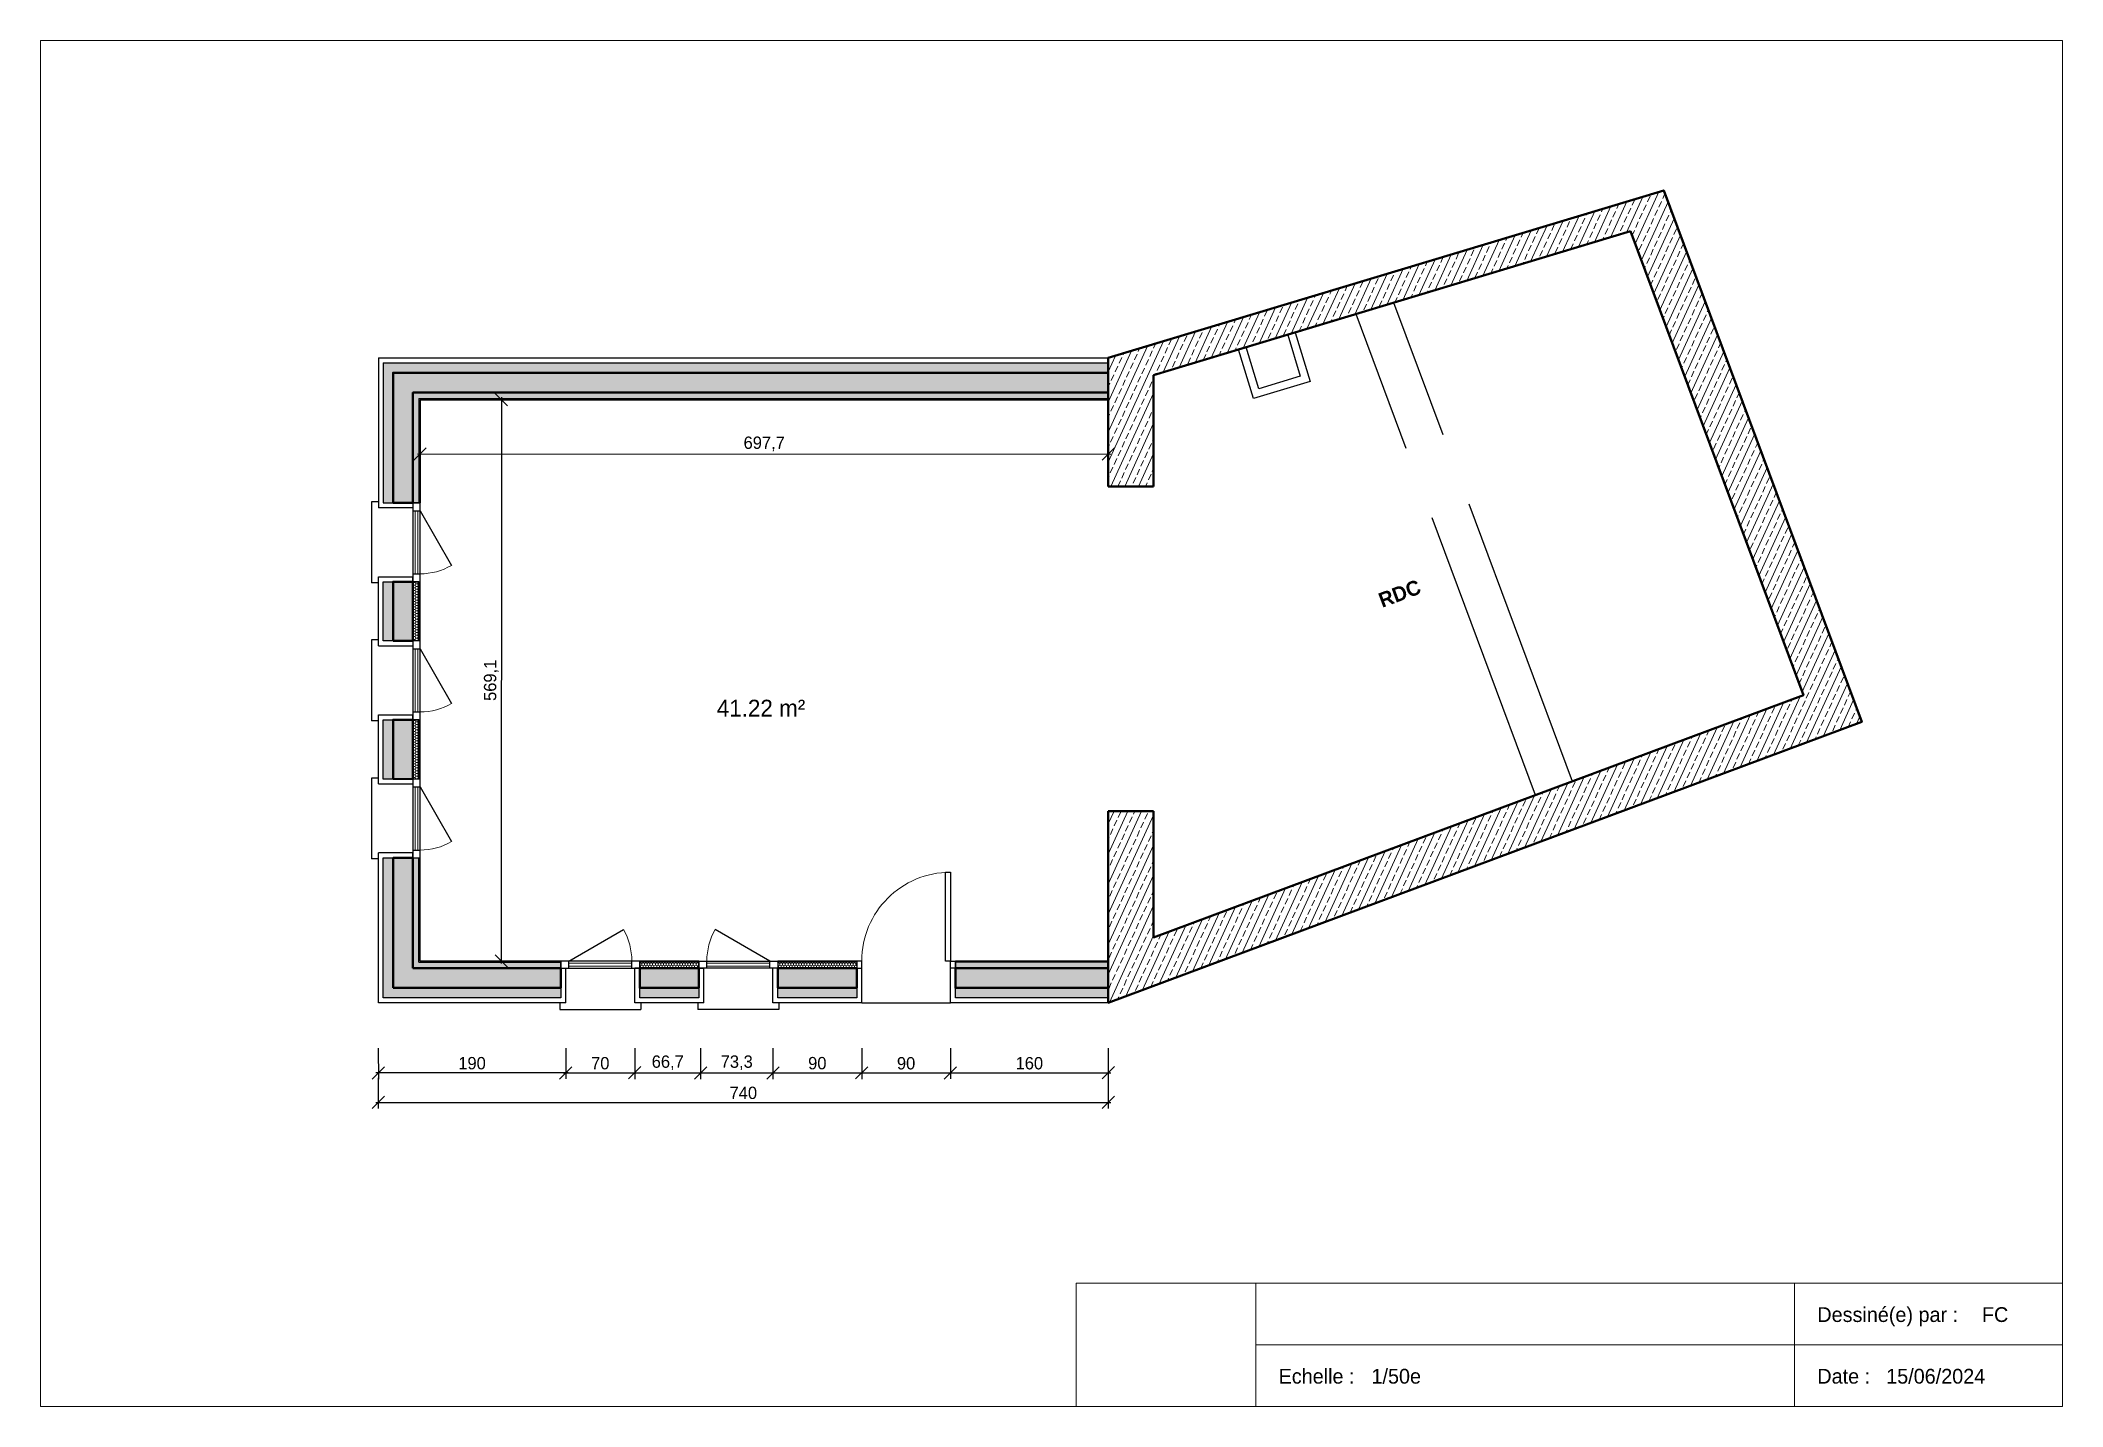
# Paper-space layout 'PROJET - PLAN - A3H' of a CAD drawing. Header units: centimetres, sheet in millimetres. Extents: x 0 to 410, y 0 to 277.
# The model-space entities are those that its viewports show. They can reach past a viewport. Long polylines and large blocks are cut down to what shows.
import ezdxf

# ---------------------------------------------------------------- set-up
doc = ezdxf.new("R2010")
doc.units = ezdxf.units.CM
doc.linetypes.add('ACAD_ISO02W100', pattern=[15, 12, -3])
for name, color, linetype, lineweight in [('01-MURS_cachés - EXITANT', 210, 'ACAD_ISO02W100', 25), ('01-MURS_coupés - EXITANT', 140, 'Continuous', 50), ('03-MURS_coupés - PROJET', 70, 'Continuous', 50), ('07-ALLEGES - PROJET', 150, 'Continuous', 25), ('07-DALLES - PROJET', 150, 'Continuous', 25), ('08-CLOISONS', 54, 'Continuous', 25), ('10-HABILLAGE INT. - PROJET', 104, 'Continuous', 25), ('10-HABILLAGE INT. HACHURES - PROJET', 52, 'Continuous', 25), ('16-MENUI - PROJET', 171, 'Continuous', 25), ('50-SURFACE CHAMP', 150, 'Continuous', 15), ('85-TEXTE', 7, 'Continuous', 20), ('98-CARTOUCHE', 7, 'Continuous', 13), ('99-Fenêtre de présentation', 8, 'Continuous', 13)]:
    doc.layers.add(name, color=color, linetype=linetype, lineweight=lineweight)
for name, color, linetype, lineweight, true_color in [('01-MURS_hachures - EXITANT', 7, 'Continuous', 13, 0x7a7a7a), ('03-MURS_hachures - PROJET', 7, 'Continuous', 13, 0x7a7a7a), ('18-ISOLATIONS - PROJET', 7, 'Continuous', 15, 0x7a7a7a), ('82-COTATIONS Extension', 7, 'Continuous', 20, 0xe651d2)]:
    doc.layers.add(name, color=color, linetype=linetype, lineweight=lineweight, true_color=true_color)
doc.styles.add('ELE_CENTURY_GOTHIC', font='GOTHIC.TTF')
doc.styles.add('ELE_CENTURY_GOTHIC GRAS', font='GOTHICB.TTF')
doc.dimstyles.new('ELE_ARC_1-50', dxfattribs={"dimscale": 5, "dimtxt": 2.5, "dimasz": 2.5, "dimexe": 1.25, "dimexo": 0.625, "dimtad": 1, "dimtoh": 1, "dimdec": 1, "dimzin": 9, "dimtxsty": 'ELE_CENTURY_GOTHIC', "dimblk": 'OBLIQUE', "dimcen": 0, "dimdle": 0.5, "dimclrt": 256, "dimadec": 1, "dimazin": 2, "dimtp": 0.01, "dimtm": 0.01, "dimtfac": 0.5, "dimtdec": 1, "dimtofl": 0, "dimtmove": 0, "dimatfit": 3, "dimfxl": 5, "dimfxlon": 1, "dimtfillclr": 2, "dimarcsym": 0})
pattern_1 = [(69.56388, (3741.6183, 976.8665), (-0.456843, 2.7114135), [1.5875, -3.175]), (189.56388, (3741.6183, 976.8665), (-2.1197314, -1.7513445), [1.5875, -3.175]), (129.56388, (3741.6183, 976.8665), (-2.5765745, 0.960069), [-3.175, 1.5875])]
pattern_2 = [(339.56388, (3279.3752, 1841.3613), (2.7114135, 0.456843), [1.5875, -3.175]), (99.56388, (3279.3752, 1841.3613), (-1.7513445, 2.1197314), [1.5875, -3.175]), (39.56388, (3279.3752, 1841.3613), (0.960069, 2.5765745), [-3.175, 1.5875])]

# ---------------------------------------------------------------- blocks, each defined once
blk = doc.blocks.new('Cartouche')
for p, q in [((-163.6, 25), (-163.6, 0)), ((-54.37, 25), (-54.37, 0)), ((-163.6, 12.5), (0, 12.5))]:
    blk.add_line(p, q)
blk.add_lwpolyline([(0, 0), (-200, 0), (-200, 25), (0, 25)], close=True)
at = {"style": 'ELE_CENTURY_GOTHIC'}
for s, p in [('Dessiné(e) par :', (-49.72, 17.15)), ('Echelle :', (-158.95, 4.65)), ('Date :', (-49.72, 4.65))]:
    blk.add_text(s, height=3, dxfattribs=at).set_placement(p)
at = {"style": 'ELE_CENTURY_GOTHIC', "flags": 2}
blk.add_attdef('NOM_PRESENTATION', (-158.95, 17.15), '', height=4, dxfattribs=at)
at = {"style": 'ELE_CENTURY_GOTHIC'}
for tag, p in [('DESSINE_PAR', (-16.34, 17.15)), ('ECHELLE', (-140.12, 4.65)), ('DATE', (-35.76, 4.65))]:
    blk.add_attdef(tag, p, '', height=3, dxfattribs=at)
blk = doc.blocks.new('PORTE_OUVERTURE 90cm')
for points in [[(0, 0), (5, 0), (5, 90), (0, 90)], [(0, 0), (-5, 0), (-5, -7.3), (0, -7.3)], [(90, 0), (95, 0), (95, -7.3), (90, -7.3)]]:
    blk.add_lwpolyline(points, close=True)
at = {"color": 252, "linetype": 'ACAD_ISO02W100', "lineweight": 20, "true_color": 0x939598}
blk.add_arc((0, 0), 90, 0, 90, dxfattribs=at)
blk = doc.blocks.new('FENETRE 1V - 80cm')
for p, q in [((8, 0), (63.4, 32)), ((72, -7.3), (72, 0)), ((8, -7.3), (8, 0))]:
    blk.add_line(p, q)
at = {"color": 152, "lineweight": 15, "true_color": 0x2776bb}
for p, q in [((72, -2.1), (8, -2.1)), ((72, -5.1), (8, -5.1))]:
    blk.add_line(p, q, dxfattribs=at)
blk.add_lwpolyline([(0, -7.3), (80, -7.3), (80, 0), (0, 0)], close=True)
at = {"color": 251, "linetype": 'ACAD_ISO02W100', "lineweight": 15, "true_color": 0x636466}
blk.add_arc((8, 0), 64, 0, 30, dxfattribs=at)
at = {"layer": '07-ALLEGES - PROJET'}
for p, q in [((-1, -42.3), (-1, -49.3)), ((-1, -49.3), (81, -49.3)), ((81, -42.3), (81, -49.3))]:
    blk.add_line(p, q, dxfattribs=at)
blk = doc.blocks.new('_Oblique')
at = {"color": 0, "linetype": 'ByBlock', "lineweight": -2}
blk.add_line((-0.5, -0.5), (0.5, 0.5), dxfattribs=at)
blk = doc.blocks.new('*D27')
at = {"layer": '82-COTATIONS Extension', "color": 0, "lineweight": -2, "transparency": 16777216}
for p, q in [((3032.1, 1192.1), (3021.2, 1162.8)), ((3203.8, 1101.4), (3021, 1169.5)), ((3210.1, 1125.7), (3199.2, 1096.5))]:
    blk.add_line(p, q, dxfattribs=at)
at = {"layer": 'Defpoints', "color": 0, "transparency": 16777216}
for p in [(3048.2, 1235.2), (3023.4, 1168.6), (3226.2, 1168.9)]:
    blk.add_point(p, dxfattribs=at)
at = {"layer": '82-COTATIONS Extension', "color": 0, "lineweight": -2, "transparency": 16777216, "xscale": 12.5, "yscale": 12.5, "zscale": 12.5}
for p, rotation in [((3023.4, 1168.6), 159.5638767251507), ((3201.4, 1102.3), 339.5638767251507)]:
    blk.add_blockref('_Oblique', p, dxfattribs=dict(at, rotation=rotation))
at = {"layer": '82-COTATIONS Extension', "transparency": 16777216, "insert": (3115.8, 1144.6), "char_height": 12.5, "attachment_point": 5, "rotation": 339.5639, "style": 'ELE_CENTURY_GOTHIC'}
blk.add_mtext('190', dxfattribs=at)
blk = doc.blocks.new('*D28')
at = {"layer": '82-COTATIONS Extension', "color": 0, "lineweight": -2, "transparency": 16777216}
for p, q in [((3210.1, 1125.7), (3199.2, 1096.5)), ((3199.1, 1103.2), (3269.4, 1077)), ((3275.7, 1101.3), (3264.8, 1072))]:
    blk.add_line(p, q, dxfattribs=at)
at = {"layer": 'Defpoints', "color": 0, "transparency": 16777216}
for p in [(3226.2, 1168.9), (3291.8, 1144.5), (3267, 1077.9)]:
    blk.add_point(p, dxfattribs=at)
at = {"layer": '82-COTATIONS Extension', "color": 0, "lineweight": -2, "transparency": 16777216, "xscale": 12.5, "yscale": 12.5, "zscale": 12.5}
for p, rotation in [((3201.4, 1102.3), 159.5638767251507), ((3267, 1077.9), 339.5638767251507)]:
    blk.add_blockref('_Oblique', p, dxfattribs=dict(at, rotation=rotation))
at = {"layer": '82-COTATIONS Extension', "transparency": 16777216, "insert": (3237.6, 1099.2), "char_height": 12.5, "attachment_point": 5, "rotation": 339.5639, "style": 'ELE_CENTURY_GOTHIC'}
blk.add_mtext('70', dxfattribs=at)
blk = doc.blocks.new('*D29')
at = {"layer": '82-COTATIONS Extension', "color": 0, "lineweight": -2, "transparency": 16777216}
for p, q in [((3275.7, 1101.3), (3264.8, 1072)), ((3264.7, 1078.7), (3331.9, 1053.7)), ((3338.3, 1078), (3327.3, 1048.7))]:
    blk.add_line(p, q, dxfattribs=at)
at = {"layer": 'Defpoints', "color": 0, "transparency": 16777216}
for p in [(3291.8, 1144.5), (3354.3, 1121.2), (3329.5, 1054.6)]:
    blk.add_point(p, dxfattribs=at)
at = {"layer": '82-COTATIONS Extension', "color": 0, "lineweight": -2, "transparency": 16777216, "xscale": 12.5, "yscale": 12.5, "zscale": 12.5}
for p, rotation in [((3267, 1077.9), 159.5638767251507), ((3329.5, 1054.6), 339.5638767251507)]:
    blk.add_blockref('_Oblique', p, dxfattribs=dict(at, rotation=rotation))
at = {"layer": '82-COTATIONS Extension', "transparency": 16777216, "insert": (3301.9, 1075.8), "char_height": 12.5, "attachment_point": 5, "rotation": 339.5639, "style": 'ELE_CENTURY_GOTHIC'}
blk.add_mtext('66,7', dxfattribs=at)
blk = doc.blocks.new('*D30')
at = {"layer": '82-COTATIONS Extension', "color": 0, "lineweight": -2, "transparency": 16777216}
for p, q in [((3338.3, 1078), (3327.3, 1048.7)), ((3327.2, 1055.4), (3400.5, 1028.1)), ((3406.9, 1052.4), (3396, 1023.1))]:
    blk.add_line(p, q, dxfattribs=at)
at = {"layer": 'Defpoints', "color": 0, "transparency": 16777216}
for p in [(3354.3, 1121.2), (3423, 1095.6), (3398.2, 1029)]:
    blk.add_point(p, dxfattribs=at)
at = {"layer": '82-COTATIONS Extension', "color": 0, "lineweight": -2, "transparency": 16777216, "xscale": 12.5, "yscale": 12.5, "zscale": 12.5}
for p, rotation in [((3329.5, 1054.6), 159.5638767251507), ((3398.2, 1029), 339.5638767251507)]:
    blk.add_blockref('_Oblique', p, dxfattribs=dict(at, rotation=rotation))
at = {"layer": '82-COTATIONS Extension', "transparency": 16777216, "insert": (3367.4, 1051.4), "char_height": 12.5, "attachment_point": 5, "rotation": 339.5639, "style": 'ELE_CENTURY_GOTHIC'}
blk.add_mtext('73,3', dxfattribs=at)
blk = doc.blocks.new('*D31')
at = {"layer": '82-COTATIONS Extension', "color": 0, "lineweight": -2, "transparency": 16777216}
for p, q in [((3406.9, 1052.4), (3396, 1023.1)), ((3395.9, 1029.9), (3484.9, 996.7)), ((3491.3, 1021), (3480.4, 991.7))]:
    blk.add_line(p, q, dxfattribs=at)
at = {"layer": 'Defpoints', "color": 0, "transparency": 16777216}
for p in [(3423, 1095.6), (3507.4, 1064.2), (3482.5, 997.6)]:
    blk.add_point(p, dxfattribs=at)
at = {"layer": '82-COTATIONS Extension', "color": 0, "lineweight": -2, "transparency": 16777216, "xscale": 12.5, "yscale": 12.5, "zscale": 12.5}
for p, rotation in [((3398.2, 1029), 159.5638767251507), ((3482.5, 997.6), 339.5638767251507)]:
    blk.add_blockref('_Oblique', p, dxfattribs=dict(at, rotation=rotation))
at = {"layer": '82-COTATIONS Extension', "transparency": 16777216, "insert": (3443.8, 1022.4), "char_height": 12.5, "attachment_point": 5, "rotation": 339.5639, "style": 'ELE_CENTURY_GOTHIC'}
blk.add_mtext('90', dxfattribs=at)
blk = doc.blocks.new('*D32')
at = {"layer": '82-COTATIONS Extension', "color": 0, "lineweight": -2, "transparency": 16777216}
for p, q in [((3491.3, 1021), (3480.4, 991.7)), ((3480.2, 998.4), (3569.2, 965.3)), ((3575.6, 989.6), (3564.7, 960.3))]:
    blk.add_line(p, q, dxfattribs=at)
at = {"layer": 'Defpoints', "color": 0, "transparency": 16777216}
for p in [(3507.4, 1064.2), (3591.7, 1032.7), (3566.9, 966.1)]:
    blk.add_point(p, dxfattribs=at)
at = {"layer": '82-COTATIONS Extension', "color": 0, "lineweight": -2, "transparency": 16777216, "xscale": 12.5, "yscale": 12.5, "zscale": 12.5}
for p, rotation in [((3482.5, 997.6), 159.5638767251507), ((3566.9, 966.1), 339.5638767251507)]:
    blk.add_blockref('_Oblique', p, dxfattribs=dict(at, rotation=rotation))
at = {"layer": '82-COTATIONS Extension', "transparency": 16777216, "insert": (3528.1, 990.9), "char_height": 12.5, "attachment_point": 5, "rotation": 339.5639, "style": 'ELE_CENTURY_GOTHIC'}
blk.add_mtext('90', dxfattribs=at)
blk = doc.blocks.new('*D33')
at = {"layer": '82-COTATIONS Extension', "color": 0, "lineweight": -2, "transparency": 16777216}
for p, q in [((3575.6, 989.6), (3564.7, 960.3)), ((3564.5, 967), (3719.1, 909.4)), ((3725.5, 933.7), (3714.6, 904.4))]:
    blk.add_line(p, q, dxfattribs=at)
at = {"layer": 'Defpoints', "color": 0, "transparency": 16777216}
for p in [(3591.7, 1032.7), (3741.6, 976.9), (3716.8, 910.3)]:
    blk.add_point(p, dxfattribs=at)
at = {"layer": '82-COTATIONS Extension', "color": 0, "lineweight": -2, "transparency": 16777216, "xscale": 12.5, "yscale": 12.5, "zscale": 12.5}
for p, rotation in [((3566.9, 966.1), 159.5638767251507), ((3716.8, 910.3), 339.5638767251507)]:
    blk.add_blockref('_Oblique', p, dxfattribs=dict(at, rotation=rotation))
at = {"layer": '82-COTATIONS Extension', "transparency": 16777216, "insert": (3645.2, 947.3), "char_height": 12.5, "attachment_point": 5, "rotation": 339.5639, "style": 'ELE_CENTURY_GOTHIC'}
blk.add_mtext('160', dxfattribs=at)
blk = doc.blocks.new('*D34')
at = {"layer": '82-COTATIONS Extension', "color": 0, "lineweight": -2, "transparency": 16777216}
for p, q in [((3021.6, 1164), (3010.7, 1134.7)), ((3010.6, 1141.4), (3708.7, 881.3)), ((3715.1, 905.6), (3704.1, 876.3))]:
    blk.add_line(p, q, dxfattribs=at)
at = {"layer": 'Defpoints', "color": 0, "transparency": 16777216}
for p in [(3048.2, 1235.2), (3741.6, 976.9), (3706.3, 882.2)]:
    blk.add_point(p, dxfattribs=at)
at = {"layer": '82-COTATIONS Extension', "color": 0, "lineweight": -2, "transparency": 16777216, "xscale": 12.5, "yscale": 12.5, "zscale": 12.5}
for p, rotation in [((3012.9, 1140.5), 159.5638767251507), ((3706.3, 882.2), 339.5638767251507)]:
    blk.add_blockref('_Oblique', p, dxfattribs=dict(at, rotation=rotation))
at = {"layer": '82-COTATIONS Extension', "transparency": 16777216, "insert": (3363, 1020.4), "char_height": 12.5, "attachment_point": 5, "rotation": 339.5639, "style": 'ELE_CENTURY_GOTHIC'}
blk.add_mtext('740', dxfattribs=at)
blk = doc.blocks.new('*D35')
at = {"layer": '82-COTATIONS Extension', "color": 0, "lineweight": -2, "transparency": 16777216}
for p, q in [((3290.8, 1765.2), (3279.9, 1736)), ((3279.7, 1742.7), (3938.2, 1497.3)), ((3944.6, 1521.6), (3933.7, 1492.3))]:
    blk.add_line(p, q, dxfattribs=at)
at = {"layer": 'Defpoints', "color": 0, "transparency": 16777216}
for p in [(3301.3, 1793.4), (3955.1, 1549.8), (3935.9, 1498.2)]:
    blk.add_point(p, dxfattribs=at)
at = {"layer": '82-COTATIONS Extension', "color": 0, "lineweight": -2, "transparency": 16777216, "xscale": 12.5, "yscale": 12.5, "zscale": 12.5}
for p, rotation in [((3282.1, 1741.8), 159.5638767251507), ((3935.9, 1498.2), 339.5638767251507)]:
    blk.add_blockref('_Oblique', p, dxfattribs=dict(at, rotation=rotation))
at = {"layer": '82-COTATIONS Extension', "transparency": 16777216, "insert": (3612.6, 1629.6), "char_height": 12.5, "attachment_point": 5, "rotation": 339.5639, "style": 'ELE_CENTURY_GOTHIC'}
blk.add_mtext('697,7', dxfattribs=at)
blk = doc.blocks.new('*D36')
at = {"layer": '82-COTATIONS Extension', "color": 0, "lineweight": -2, "transparency": 16777216}
for p, q in [((3379.4, 1767), (3178.9, 1229)), ((3355.1, 1773.3), (3384.4, 1762.4)), ((3156.4, 1240.1), (3185.7, 1229.2))]:
    blk.add_line(p, q, dxfattribs=at)
at = {"layer": 'Defpoints', "color": 0, "transparency": 16777216}
for p in [(3301.3, 1793.4), (3102.6, 1260.1), (3179.8, 1231.3)]:
    blk.add_point(p, dxfattribs=at)
at = {"layer": '82-COTATIONS Extension', "color": 0, "lineweight": -2, "transparency": 16777216, "xscale": 12.5, "yscale": 12.5, "zscale": 12.5}
for p, rotation in [((3378.5, 1764.6), 69.56387672515072), ((3179.8, 1231.3), 249.5638767251507)]:
    blk.add_blockref('_Oblique', p, dxfattribs=dict(at, rotation=rotation))
at = {"layer": '82-COTATIONS Extension', "transparency": 16777216, "insert": (3269.6, 1501.6), "char_height": 12.5, "attachment_point": 5, "rotation": 69.5639, "style": 'ELE_CENTURY_GOTHIC'}
blk.add_mtext('569,1', dxfattribs=at)

msp = doc.modelspace()

# ---------------------------------------------------------------- hatches: boundary and pattern name
at = {"layer": '01-MURS_hachures - EXITANT'}
h = msp.add_hatch(dxfattribs=at)
h.set_pattern_fill('ANSI33', color=256, scale=2)
h.paths.add_polyline_path([(4556.85, 1552), (3969.86, 1589.41), (3924.31, 1467.17), (3967.42, 1451.1), (4006.87, 1556.99), (4510.85, 1524.87), (4510.85, 1022.87), (3807.85, 1022.87), (3852.54, 1142.81), (3809.44, 1158.87), (3741.62, 976.87), (4556.85, 976.87)])
at = {"layer": '03-MURS_hachures - PROJET'}
h = msp.add_hatch(dxfattribs=at)
h.set_pattern_fill('AR-CONC', color=256, scale=0.2)
h.paths.add_polyline_path([(3608.59, 1063.78), (3601.61, 1045.04), (3746.86, 990.92), (3753.84, 1009.66)])
h.paths.add_polyline_path([(3514.89, 1098.7), (3439.92, 1126.63), (3432.94, 1107.89), (3507.9, 1079.96)])
h.paths.add_polyline_path([(3308.73, 1175.52), (3301.75, 1156.77), (3357.97, 1135.83), (3364.96, 1154.57)])
h.paths.add_polyline_path([(3233.77, 1203.45), (3093.21, 1255.82), (3132.26, 1360.63), (3113.52, 1367.61), (3067.49, 1244.07), (3226.79, 1184.71)])
h.paths.add_polyline_path([(3181.14, 1491.82), (3162.4, 1498.8), (3141.45, 1442.58), (3160.19, 1435.59)])
h.paths.add_polyline_path([(3230.03, 1623.01), (3211.29, 1629.99), (3190.34, 1573.76), (3209.08, 1566.78)])
h.paths.add_polyline_path([(3297.01, 1802.77), (3957.64, 1556.61), (3964.62, 1575.36), (3285.25, 1828.5), (3239.22, 1704.95), (3257.96, 1697.97)])
at = {"layer": '18-ISOLATIONS - PROJET'}
h = msp.add_hatch(dxfattribs=at)
h.set_pattern_fill('HONEY', color=256, scale=0.5)
h.set_pattern_definition(pattern_2)
h.paths.add_polyline_path([(3968.12, 1584.73), (3279.38, 1841.36), (3229.85, 1708.45), (3239.22, 1704.95), (3285.25, 1828.5), (3964.62, 1575.36)])
h.paths.add_polyline_path([(3211.29, 1629.99), (3201.92, 1633.48), (3180.97, 1577.26), (3190.34, 1573.76)])
h.paths.add_polyline_path([(3162.4, 1498.8), (3153.03, 1502.29), (3132.08, 1446.07), (3141.45, 1442.58)])
h.paths.add_polyline_path([(3113.52, 1367.61), (3104.15, 1371.1), (3054.62, 1238.19), (3223.29, 1175.34), (3226.79, 1184.71), (3067.49, 1244.07)])
h.paths.add_polyline_path([(3357.97, 1135.83), (3301.75, 1156.77), (3298.26, 1147.4), (3354.48, 1126.45)])
h.paths.add_polyline_path([(3507.9, 1079.96), (3432.94, 1107.89), (3429.45, 1098.52), (3504.41, 1070.59)])
h.paths.add_polyline_path([(3746.86, 990.92), (3601.61, 1045.04), (3598.12, 1035.67), (3743.36, 981.55)])
h = msp.add_hatch(dxfattribs=at)
h.set_pattern_fill('HONEY', color=256, scale=0.5)
h.set_pattern_definition(pattern_2)
h.paths.add_polyline_path([(3957.64, 1556.61), (3297.01, 1802.77), (3257.96, 1697.97), (3263.58, 1695.88), (3300.54, 1795.06), (3955.55, 1550.99)])
h = msp.add_hatch(dxfattribs=at)
h.set_pattern_fill('HONEY', color=256, scale=0.5, angle=-90)
h.set_pattern_definition([(339.56388, (3031.378, 1190.1215), (2.7114135, 0.456843), [1.5875, -3.175]), (99.56388, (3031.378, 1190.1215), (-1.7513445, 2.1197314), [1.5875, -3.175]), (39.56388, (3031.378, 1190.1215), (0.960069, 2.5765745), [-3.175, 1.5875])])
h.paths.add_polyline_path([(3209.08, 1566.78), (3214.7, 1564.69), (3235.65, 1620.91), (3230.03, 1623.01)])
h = msp.add_hatch(dxfattribs=at)
h.set_pattern_fill('HONEY', color=256, scale=0.5, angle=-90)
h.set_pattern_definition([(339.56388, (2982.4951, 1058.9328), (2.7114135, 0.456843), [1.5875, -3.175]), (99.56388, (2982.4951, 1058.9328), (-1.7513445, 2.1197314), [1.5875, -3.175]), (39.56388, (2982.4951, 1058.9328), (0.960069, 2.5765745), [-3.175, 1.5875])])
h.paths.add_polyline_path([(3160.19, 1435.59), (3165.82, 1433.5), (3186.77, 1489.72), (3181.14, 1491.82)])
h = msp.add_hatch(dxfattribs=at)
h.set_pattern_fill('HONEY', color=256, scale=0.5)
h.set_pattern_definition(pattern_1)
h.paths.add_polyline_path([(3132.26, 1360.63), (3093.21, 1255.82), (3233.77, 1203.45), (3235.86, 1209.07), (3100.93, 1259.35), (3137.88, 1358.53)])
h.paths.add_polyline_path([(3610.69, 1069.41), (3608.59, 1063.78), (3753.84, 1009.66), (3755.93, 1015.29)])
h = msp.add_hatch(dxfattribs=at)
h.set_pattern_fill('HONEY', color=256, scale=0.5)
h.set_pattern_definition(pattern_1)
h.paths.add_polyline_path([(3310.83, 1181.14), (3308.73, 1175.52), (3364.96, 1154.57), (3367.05, 1160.19)])
h = msp.add_hatch(dxfattribs=at)
h.set_pattern_fill('HONEY', color=256, scale=0.5)
h.set_pattern_definition([(69.56388, (3872.807, 927.9837), (-0.456843, 2.7114135), [1.5875, -3.175]), (189.56388, (3872.807, 927.9837), (-2.1197314, -1.7513445), [1.5875, -3.175]), (129.56388, (3872.807, 927.9837), (-2.5765745, 0.960069), [-3.175, 1.5875])])
h.paths.add_polyline_path([(3514.89, 1098.7), (3516.98, 1104.32), (3442.02, 1132.26), (3439.92, 1126.63)])

# ---------------------------------------------------------------- linework, layer by layer
at = {"layer": '01-MURS_cachés - EXITANT'}
for p, q in [((4220.85, 1022.87), (4220.85, 1543.35)), ((4260.85, 1022.87), (4260.85, 1540.8))]:
    msp.add_line(p, q, dxfattribs=at)
at = {"layer": '01-MURS_coupés - EXITANT'}
for p, q in [((4510.85, 1524.87), (4006.87, 1556.99)), ((3967.42, 1451.1), (3924.31, 1467.17)), ((3852.54, 1142.81), (3809.44, 1158.87))]:
    msp.add_line(p, q, dxfattribs=at)
for points in [[(3809.44, 1158.87), (3741.62, 976.87), (4556.85, 976.87), (4556.85, 1552), (3969.86, 1589.41), (3924.31, 1467.17)], [(4006.87, 1556.99), (3967.42, 1451.1)], [(3852.54, 1142.81), (3807.85, 1022.87), (4510.85, 1022.87), (4510.85, 1524.87)]]:
    msp.add_lwpolyline(points, dxfattribs=at)
at = {"layer": '03-MURS_coupés - PROJET'}
for p, q in [((3233.77, 1203.45), (3093.21, 1255.82)), ((3067.49, 1244.07), (3226.79, 1184.71)), ((3226.79, 1184.71), (3233.77, 1203.45))]:
    msp.add_line(p, q, dxfattribs=at)
for points in [[(3957.64, 1556.61), (3297.01, 1802.77), (3257.96, 1697.97), (3239.22, 1704.95), (3285.25, 1828.5), (3964.62, 1575.36)], [(3093.21, 1255.82), (3132.26, 1360.63), (3113.52, 1367.61), (3067.49, 1244.07)], [(3753.84, 1009.66), (3608.59, 1063.78), (3601.61, 1045.04), (3746.86, 990.92)]]:
    msp.add_lwpolyline(points, dxfattribs=at)
for points in [[(3190.34, 1573.76), (3209.08, 1566.78), (3230.03, 1623.01), (3211.29, 1629.99)], [(3141.45, 1442.58), (3160.19, 1435.59), (3181.14, 1491.82), (3162.4, 1498.8)], [(3357.97, 1135.83), (3364.96, 1154.57), (3308.73, 1175.52), (3301.75, 1156.77)], [(3507.9, 1079.96), (3514.89, 1098.7), (3439.92, 1126.63), (3432.94, 1107.89)]]:
    msp.add_lwpolyline(points, close=True, dxfattribs=at)
at = {"layer": '07-DALLES - PROJET'}
msp.add_line((3507.35, 1064.16), (3591.69, 1032.73), dxfattribs=at)
at = {"layer": '08-CLOISONS'}
for points in [[(4156.57, 1547.45), (4153.26, 1495.56), (4093.38, 1499.37), (4096.69, 1551.27)], [(4148.58, 1547.96), (4145.78, 1504.05), (4101.87, 1506.85), (4104.67, 1550.76)]]:
    msp.add_lwpolyline(points, dxfattribs=at)
at = {"layer": '10-HABILLAGE INT. - PROJET'}
for p, q in [((3300.54, 1795.06), (3263.58, 1695.88)), ((3301.3, 1793.39), (3264.8, 1695.42)), ((3300.54, 1795.06), (3955.55, 1550.99)), ((3301.3, 1793.39), (3955.09, 1549.77)), ((3257.96, 1697.97), (3264.8, 1695.42)), ((3100.93, 1259.35), (3137.88, 1358.53)), ((3102.6, 1260.12), (3139.1, 1358.08)), ((3132.26, 1360.63), (3139.1, 1358.08)), ((3233.77, 1203.45), (3235.86, 1209.07))]:
    msp.add_line(p, q, dxfattribs=at)
for points in [[(3214.7, 1564.69), (3235.65, 1620.91)], [(3215.92, 1564.23), (3236.87, 1620.46)], [(3235.65, 1620.91), (3236.87, 1620.46)], [(3215.92, 1564.23), (3214.7, 1564.69)], [(3165.82, 1433.5), (3186.77, 1489.72)], [(3167.04, 1433.04), (3187.99, 1489.27)], [(3186.77, 1489.72), (3187.99, 1489.27)], [(3167.04, 1433.04), (3165.82, 1433.5)], [(3100.93, 1259.35), (3235.86, 1209.07), (3236.32, 1210.29), (3102.6, 1260.12)], [(3310.83, 1181.14), (3311.28, 1182.36)], [(3367.05, 1160.19), (3310.83, 1181.14)], [(3367.51, 1161.41), (3311.28, 1182.36)], [(3367.51, 1161.41), (3367.05, 1160.19)], [(3442.02, 1132.26), (3442.47, 1133.47)], [(3516.98, 1104.32), (3442.02, 1132.26)], [(3517.44, 1105.54), (3442.47, 1133.47)], [(3517.44, 1105.54), (3516.98, 1104.32)], [(3608.59, 1063.78), (3611.14, 1070.62)], [(3755.93, 1015.29), (3610.69, 1069.41)], [(3756.39, 1016.5), (3611.14, 1070.62)]]:
    msp.add_lwpolyline(points, dxfattribs=at)
at = {"layer": '10-HABILLAGE INT. HACHURES - PROJET'}
for p, q in [((3235.65, 1620.91), (3230.03, 1623.01)), ((3214.7, 1564.69), (3209.08, 1566.78)), ((3186.77, 1489.72), (3181.14, 1491.82)), ((3165.82, 1433.5), (3160.19, 1435.59)), ((3310.83, 1181.14), (3308.73, 1175.52)), ((3367.05, 1160.19), (3364.96, 1154.57)), ((3442.02, 1132.26), (3439.92, 1126.63)), ((3516.98, 1104.32), (3514.89, 1098.7))]:
    msp.add_line(p, q, dxfattribs=at)
at = {"layer": '16-MENUI - PROJET'}
for p, q in [((3276.44, 1847.79), (3223.42, 1705.51)), ((3276.44, 1847.79), (3969.86, 1589.41)), ((3279.38, 1841.36), (3229.85, 1708.45)), ((3279.38, 1841.36), (3968.12, 1584.73)), ((3198.98, 1639.91), (3231.77, 1627.69)), ((3230.03, 1623.01), (3231.77, 1627.69)), ((3174.53, 1574.32), (3207.33, 1562.1)), ((3209.08, 1566.78), (3207.33, 1562.1)), ((3150.09, 1508.72), (3182.89, 1496.5)), ((3181.14, 1491.82), (3182.89, 1496.5)), ((3125.65, 1443.13), (3158.45, 1430.91)), ((3160.19, 1435.59), (3158.45, 1430.91)), ((3048.19, 1235.25), (3101.21, 1377.53)), ((3054.62, 1238.19), (3104.15, 1371.1)), ((3226.23, 1168.91), (3048.19, 1235.25)), ((3223.29, 1175.34), (3054.62, 1238.19)), ((3233.77, 1203.45), (3223.29, 1175.34)), ((3226.23, 1168.91), (3238.45, 1201.7)), ((3233.77, 1203.45), (3238.45, 1201.7)), ((3291.83, 1144.46), (3304.05, 1177.26)), ((3308.73, 1175.52), (3304.05, 1177.26)), ((3357.42, 1120.02), (3369.64, 1152.82)), ((3364.96, 1154.57), (3369.64, 1152.82)), ((3423.02, 1095.58), (3435.24, 1128.38)), ((3439.92, 1126.63), (3435.24, 1128.38)), ((3507.35, 1064.16), (3519.57, 1096.95)), ((3514.89, 1098.7), (3519.57, 1096.95)), ((3591.69, 1032.73), (3603.91, 1065.53)), ((3608.59, 1063.78), (3603.91, 1065.53))]:
    msp.add_line(p, q, dxfattribs=at)
for points in [[(3229.85, 1708.45), (3257.96, 1697.97), (3256.21, 1693.28), (3223.42, 1705.51)], [(3174.53, 1574.32), (3198.98, 1639.91)], [(3209.08, 1566.78), (3180.97, 1577.26), (3201.92, 1633.48), (3230.03, 1623.01)], [(3125.65, 1443.13), (3150.09, 1508.72)], [(3160.19, 1435.59), (3132.08, 1446.07), (3153.03, 1502.29), (3181.14, 1491.82)], [(3104.15, 1371.1), (3132.26, 1360.63), (3134.01, 1365.31), (3101.21, 1377.53)], [(3364.96, 1154.57), (3354.48, 1126.45), (3298.26, 1147.4), (3308.73, 1175.52)], [(3357.42, 1120.02), (3291.83, 1144.46)], [(3514.89, 1098.7), (3504.41, 1070.59), (3429.45, 1098.52), (3439.92, 1126.63)], [(3507.35, 1064.16), (3423.02, 1095.58)], [(3743.36, 981.55), (3598.12, 1035.67), (3608.59, 1063.78)], [(3741.62, 976.87), (3591.69, 1032.73)]]:
    msp.add_lwpolyline(points, dxfattribs=at)

# ---------------------------------------------------------------- block references
for p, rotation in [((3264.8, 1695.42), 249.5638767251565), ((3215.92, 1564.23), 249.5638767251562), ((3167.04, 1433.04), 249.5638767251562), ((3236.32, 1210.29), 339.5638767251563)]:
    msp.add_blockref('FENETRE 1V - 80cm', p, dxfattribs=dict(at, rotation=rotation))
at = {"layer": '16-MENUI - PROJET', "xscale": -1}
for name, p, rotation in [('FENETRE 1V - 80cm', (3442.47, 1133.47), 339.5638767251506), ('PORTE_OUVERTURE 90cm', (3606.46, 1072.37), 339.5638767251505)]:
    msp.add_blockref(name, p, dxfattribs=dict(at, rotation=rotation))

# ---------------------------------------------------------------- texts
at = {"layer": '50-SURFACE CHAMP', "insert": (3476.93, 1403.33), "char_height": 17, "attachment_point": 1, "rotation": 339.56388, "style": 'ELE_CENTURY_GOTHIC'}
msp.add_mtext('41.22 m²', dxfattribs=at)
at = {"layer": '85-TEXTE', "style": 'ELE_CENTURY_GOTHIC GRAS'}
msp.add_text('RDC', height=15, dxfattribs=at).set_placement((4141.57, 1255.03))

# ---------------------------------------------------------------- dimensions: what is measured, and where the dimension line sits
at = {"layer": '82-COTATIONS Extension'}
dim = msp.add_aligned_dim(p1=(3301.3, 1793.39), p2=(3102.6, 1260.12), distance=82.4, dimstyle='ELE_ARC_1-50', override={"dimpost": '\\X'}, dxfattribs=at)
dim.commit()
dim.dimension.update_dxf_attribs({"geometry": '*D36', "text_midpoint": (3269.55, 1501.56)})
for base, p1, p2, override, picture, middle in [((3935.87, 1498.2), (3301.3, 1793.39), (3955.09, 1549.77), {"dimpost": '\\X'}, '*D35', (3612.56, 1629.62)), ((3706.33, 882.16), (3048.19, 1235.25), (3741.62, 976.87), {"dimpost": '\\X'}, '*D34', (3363, 1020.43)), ((3023.38, 1168.65), (3226.23, 1168.91), (3048.19, 1235.25), {"dimpost": '\\X'}, '*D27', (3115.78, 1144.56)), ((3267.01, 1077.87), (3226.23, 1168.91), (3291.83, 1144.46), {"dimpost": '\\X', "dimtmove": 1}, '*D28', (3237.6, 1099.17)), ((3329.53, 1054.57), (3291.83, 1144.46), (3354.34, 1121.17), {"dimpost": '\\X', "dimtmove": 1}, '*D29', (3301.85, 1075.84)), ((3398.2, 1028.98), (3354.34, 1121.17), (3423.02, 1095.58), {"dimpost": '\\X', "dimtmove": 1}, '*D30', (3367.45, 1051.4)), ((3482.54, 997.56), (3423.02, 1095.58), (3507.35, 1064.16), {"dimpost": '\\X', "dimtmove": 1}, '*D31', (3443.75, 1022.35)), ((3566.87, 966.14), (3507.35, 1064.16), (3591.69, 1032.73), {"dimpost": '\\X', "dimtmove": 1}, '*D32', (3528.09, 990.93)), ((3716.8, 910.27), (3591.69, 1032.73), (3741.62, 976.87), {"dimpost": '\\X', "dimtmove": 1}, '*D33', (3645.22, 947.28))]:
    dim = msp.add_linear_dim(base=base, p1=p1, p2=p2, angle=339.56388, dimstyle='ELE_ARC_1-50', override=override, dxfattribs=at)
    dim.commit()
    dim.dimension.update_dxf_attribs({"geometry": picture, "text_midpoint": middle})

psp = doc.layouts.new('PROJET - PLAN - A3H')

# ---------------------------------------------------------------- linework, layer by layer
at = {"layer": '99-Fenêtre de présentation'}
psp.add_lwpolyline([(0, 277), (410, 277), (410, 25), (210, 25), (210, 0), (0, 0)], close=True, dxfattribs=at)

# ---------------------------------------------------------------- block references
at = {"layer": '98-CARTOUCHE'}
ref = psp.add_blockref('Cartouche', (410, 0), dxfattribs=at)
ref.add_attrib('ECHELLE', '1/50e', (269.88, 4.65), dxfattribs={"layer": '0', "height": 3, "style": 'ELE_CENTURY_GOTHIC'})
ref.add_attrib('DATE', '15/06/2024', (374.24, 4.65), dxfattribs={"layer": '0', "height": 3, "style": 'ELE_CENTURY_GOTHIC'})
ref.add_attrib('DESSINE_PAR', 'FC', (393.65, 17.15), dxfattribs={"layer": '0', "height": 3, "style": 'ELE_CENTURY_GOTHIC'})

# ---------------------------------------------------------------- viewports
at = {"layer": '99-Fenêtre de présentation', "view_twist_angle": 20.436123}
vp = psp.add_viewport(center=(205, 138.5), size=(410, 276.9972), view_center_point=(3107.48, 2504.93), view_height=1384.9861, dxfattribs=at)
vp.dxf.flags = 0x10000  # cut along an outline
vp.dxf.clipping_boundary_handle = psp.add_lwpolyline([(0, 277), (410, 277), (410, 25), (210, 25), (210, 0), (0, 0)], format="xyb", close=True, dxfattribs={"invisible": 1}).dxf.handle

doc.saveas('drawing.dxf')
